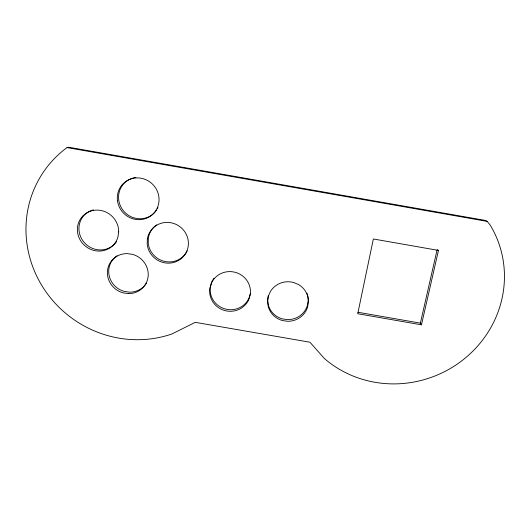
<?xml version="1.0" encoding="UTF-8"?>
<svg xmlns="http://www.w3.org/2000/svg" width="531" height="531" viewBox="0 0 531 531"><rect width="100%" height="100%" fill="white"/><g stroke="black" fill="none" stroke-linecap="round" stroke-linejoin="round"><path stroke-width="0.8" d="M268.314 295.382L267.664 299.809L268.288 304.894A20.271 19.627 -1.6 0 0 282.366 318.885L287.57 319.629A20.271 19.627 -1.6 0 0 307.383 305.484L308.192 300.42A20.271 19.627 -1.6 0 0 306.964 293.218M421.461 324.819L438.473 250.413L373.353 238.977L357.741 313.735L421.461 324.819L420.379 323.127L437.046 250.074M250.366 293.583L248.999 298.163A20.297 19.674 13.6 0 1 224.912 308.896A20.297 19.674 13.6 0 1 210.362 286.992L211.776 282.047A20.297 19.674 13.6 0 1 214.02 278.217M67.012 147.585L68.691 147.233L485.546 220.451L487.179 221.381L490.226 225.124A107.999 103.26 -23.7 0 1 464.034 359.049A107.999 103.26 -23.7 0 1 324.388 358.525L309.925 342.21L195.262 322.344L171.838 333.999A108.789 104.355 38.1 0 1 26.55 218.287L26.61 217.73A108.789 104.355 38.1 0 1 67.012 147.585L487.179 221.381M357.954 312.274L420.379 323.127M437.644 249.65L438.473 250.413M113.76 244.837A20.928 19.899 40.5 0 1 81.787 239.083A20.928 19.899 40.5 0 1 93.489 209.878M116.661 241.466A20.928 19.899 40.5 0 1 114.298 244.326M187.171 250.831A20.696 20.025 33.9 0 1 165.141 261.524A20.696 20.025 33.9 0 1 148.222 243.045L148.401 237.775A20.696 20.025 33.9 0 1 156.738 224.865M146.364 283.209A20.536 19.587 32.1 0 1 129.504 292.163L124.274 291.413A20.536 19.587 32.1 0 1 109.087 275.377A20.536 19.587 32.1 0 1 117.032 255.769M156.472 210.236A21.107 20.331 45.4 0 1 123.219 210.535A21.107 20.331 45.4 0 1 131.416 178.582M132.133 178.33A21.107 20.331 45.4 0 1 135.909 177.473M158.006 207.601A21.107 20.331 45.4 0 1 157.289 208.948M147.386 238.824L147.2 244.134A20.855 20.171 33.7 0 0 178.257 260.641A20.855 20.171 33.7 0 0 179.425 226.325A20.855 20.171 33.7 0 0 147.386 238.824M118.685 231.874L117.915 237.118A21.087 20.045 40.4 0 1 84.555 245.441A21.087 20.045 40.4 0 1 89.527 211.517A21.087 20.045 40.4 0 1 118.685 231.874M268.328 296.212L267.571 301.323L268.208 306.44A20.424 19.766 -1.5 0 0 282.392 320.538L287.636 321.282A20.424 19.766 -1.5 0 0 307.602 307.037L308.418 301.94A20.424 19.766 -1.5 0 0 298.561 284.576L293.643 282.505A20.424 19.766 -1.5 0 0 270.432 291.453L268.328 296.212M211.258 283.428L209.831 288.406A20.457 19.82 13.5 0 0 224.5 310.469A20.457 19.82 13.5 0 0 248.767 299.663L250.247 294.712A20.457 19.82 13.5 0 0 235.625 272.423A20.457 19.82 13.5 0 0 211.258 283.428M128.356 293.616L123.086 292.86A20.696 19.727 32 0 1 107.481 270.71A20.696 19.727 32 0 1 127.228 253.612L132.564 254.376A20.696 19.727 32 0 1 148.122 276.538A20.696 19.727 32 0 1 128.356 293.616M117.437 200.526A21.28 20.483 45.2 0 0 150.718 215.951A21.28 20.483 45.2 0 0 146.35 179.896A21.28 20.483 45.2 0 0 117.437 200.526"/></g></svg>
